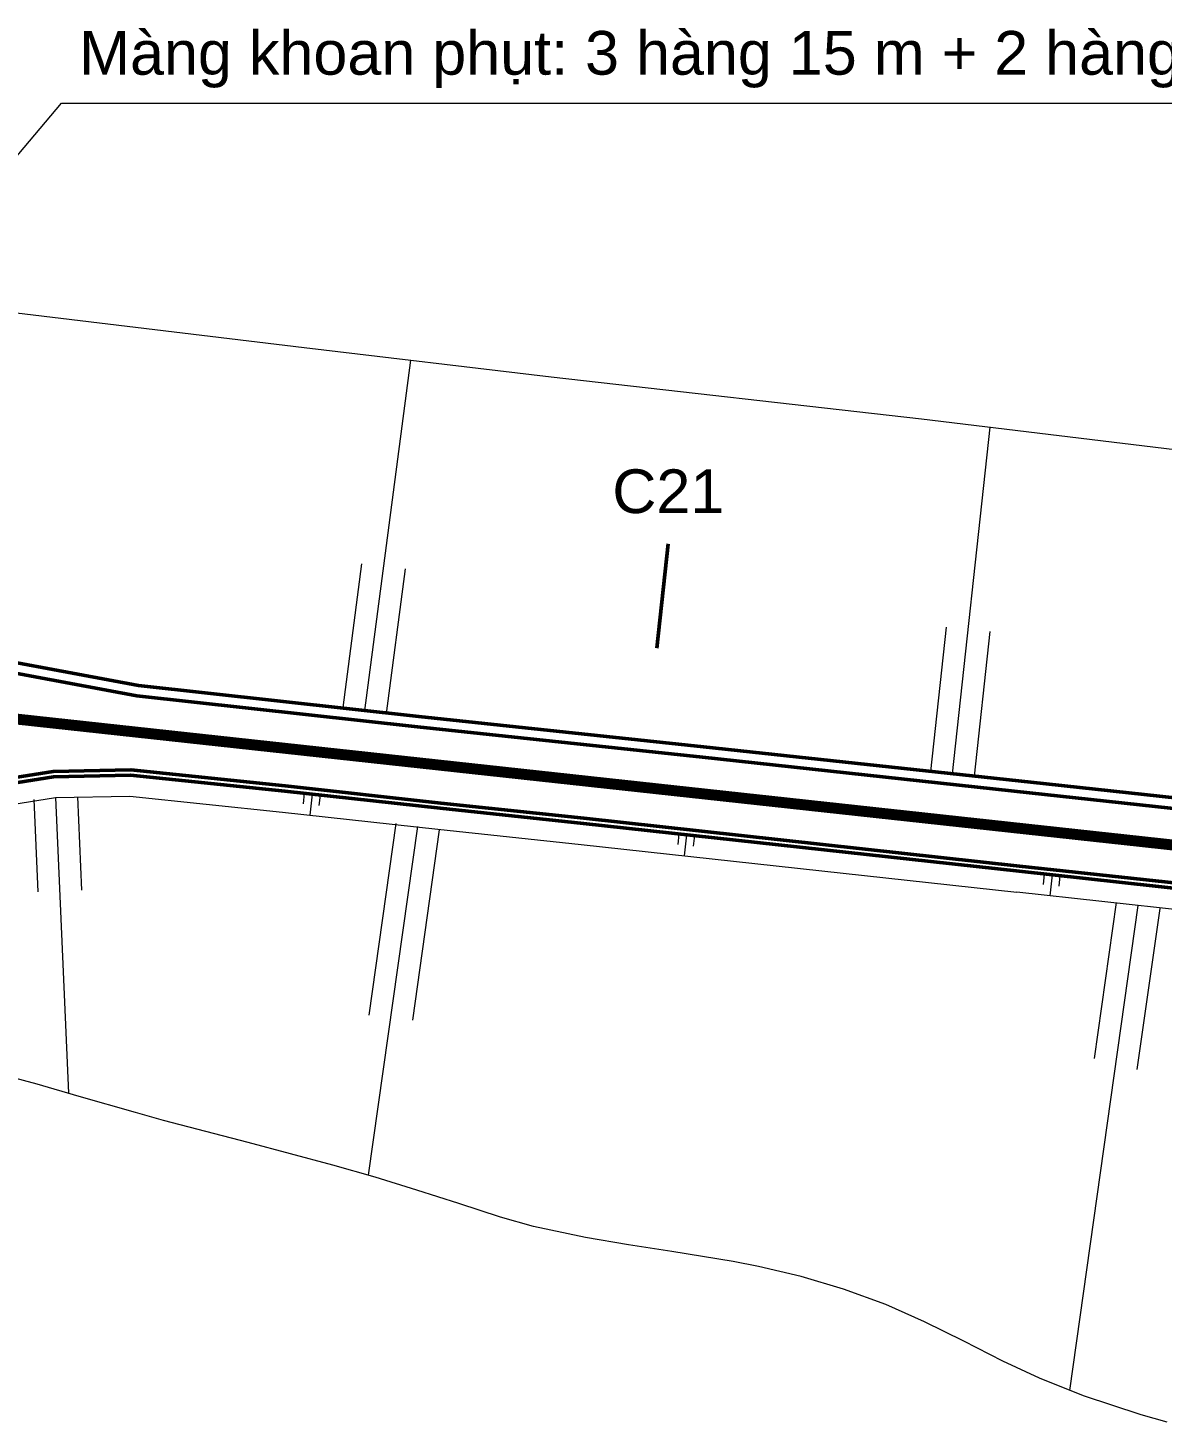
# Model space of a CAD drawing. Header units: millimetres. Extents: x 0 to 1189, y 0 to 841.
# Drawn here: x 339.4 to 404.3, y 210.3 to 290 of the extents above; entities that cross this region are included whole.
import ezdxf
from ezdxf.enums import TextEntityAlignment as Align

# ---------------------------------------------------------------- set-up
doc = ezdxf.new("R2010")
doc.units = ezdxf.units.MM
doc.linetypes.add('CENTER', pattern=[5.08, 3.175, -0.635, 0.635, -0.635])
for name, color, linetype, lineweight in [('CHU', 7, 'CONTINUOUS', 25), ('NET_CHINH', 7, 'CONTINUOUS', 50), ('NET_MANH', 8, 'CONTINUOUS', 18), ('SUA_CHUA', 1, 'CONTINUOUS', 50), ('TRUC', 1, 'CENTER', 18)]:
    doc.layers.add(name, color=color, linetype=linetype, lineweight=lineweight)
doc.styles.add('VN', font='arial.ttf')

msp = doc.modelspace()

# ---------------------------------------------------------------- linework, layer by layer
at = {"layer": 'NET_CHINH'}
msp.add_line((375.384, 254.514), (376.034, 260.479), dxfattribs=at)
for points in [[(568, 228.167), (557.5, 229.311), (543.4, 230.921), (534.01, 231.881), (519.08, 233.551), (514.16, 234.041), (494.94, 236.131), (476.27, 238.191), (454.37, 240.581), (435.93, 242.581), (418.13, 244.521), (396.76, 246.841), (378.04, 248.871), (361.77, 250.601), (345.74, 252.381), (333.89, 254.581), (328.07, 257.641), (325.59, 259.271), (321.69, 262.771), (319.66, 265.691), (315.8, 274.511), (313.45, 279.971)], [(568, 227.565), (557.43, 228.721), (543.34, 230.331), (533.95, 231.281), (519.01, 232.951), (514.1, 233.451), (494.88, 235.531), (476.2, 237.591), (454.31, 239.991), (435.86, 241.981), (418.07, 243.921), (396.69, 246.241), (377.98, 248.271), (361.7, 250.001), (345.65, 251.791), (333.69, 254.011), (327.77, 257.121), (325.22, 258.791), (321.24, 262.371), (319.13, 265.391), (315.25, 274.271), (312.89, 279.731)], [(307.61, 231.441), (311.79, 236.601), (314.3, 238.821), (317.06, 241.341), (319.37, 242.471), (326.3, 244.631), (331.07, 245.911), (333.96, 246.361), (340.86, 247.461), (345.3, 247.551), (354.13, 246.631)], [(307.84, 231.251), (312.01, 236.401), (314.5, 238.601), (317.23, 241.091), (319.48, 242.191), (326.38, 244.351), (331.13, 245.611), (334.01, 246.071), (340.89, 247.161), (345.29, 247.241), (354.1, 246.331), (362.99, 245.361), (371.18, 244.491), (396.09, 241.751), (405.8, 240.691), (416.57, 239.611)], [(416.6, 239.901), (405.83, 240.991), (396.12, 242.051), (371.21, 244.791), (363.02, 245.651), (354.13, 246.631)]]:
    msp.add_lwpolyline(points, dxfattribs=at)
at = {"layer": 'NET_MANH'}
for p, q in [((313.847, 253.168), (341.347, 285.668)), ((341.347, 285.668), (456.347, 285.668))]:
    msp.add_line(p, q, dxfattribs=at)
for points in [[(338.13, 273.761), (355.22, 271.691), (369.33, 270.011), (390.51, 267.621), (409.88, 265.271)], [(361.29, 270.971), (358.67, 250.941)], [(394.42, 267.151), (392.27, 247.331)], [(358.5, 259.321), (357.43, 251.111)], [(360.99, 259.051), (359.9, 250.781)], [(391.93, 255.711), (391.03, 247.461)], [(394.41, 255.451), (393.52, 247.191)], [(311.29, 233.601), (312.88, 235.561), (315.3, 237.701), (317.91, 240.081), (319.92, 241.071), (326.71, 243.191), (331.38, 244.441), (334.2, 244.881), (341, 245.961), (345.24, 246.041), (353.97, 245.141), (362.86, 244.161), (371.05, 243.291), (395.96, 240.551)], [(339.75, 245.851), (339.98, 240.571)], [(341, 245.961), (341.74, 229.061)], [(342.25, 246.001), (342.48, 240.681)], [(355.22, 246.211), (355.16, 245.611)], [(355.67, 246.161), (355.54, 244.961)], [(356.12, 246.111), (356.05, 245.511)], [(361.7, 244.311), (358.88, 224.381)], [(360.46, 244.481), (358.91, 233.521)], [(362.93, 244.131), (361.4, 233.241)], [(376.63, 243.891), (376.57, 243.291)], [(377.08, 243.841), (376.95, 242.641)], [(377.53, 243.791), (377.46, 243.191)], [(397.53, 241.591), (397.47, 240.991)], [(397.98, 241.541), (397.85, 240.351)], [(398.43, 241.491), (398.36, 240.901)], [(416.39, 238.421), (405.68, 239.491), (395.96, 240.551)], [(401.65, 239.971), (400.39, 231.041)], [(402.89, 239.801), (398.97, 212.061)], [(404.13, 239.621), (402.83, 230.421)], [(404.55, 210.261), (403.08, 210.671), (399.77, 211.761), (397.25, 212.771), (395.17, 213.751), (392.93, 214.881), (390.68, 215.991), (388.48, 216.981), (386.05, 217.871), (383.64, 218.581), (381.2, 219.161), (379.74, 219.451), (376.24, 220.021), (373.76, 220.401), (371.29, 220.811), (368.33, 221.451), (366.44, 221.981), (364.05, 222.751), (361.66, 223.531), (359.27, 224.271), (356.86, 224.951), (354.44, 225.601), (352.02, 226.241), (349.59, 226.871), (347.17, 227.511), (345.56, 227.961), (342.35, 228.881), (339.94, 229.581), (337.08, 230.351)]]:
    msp.add_lwpolyline(points, dxfattribs=at)
at = {"layer": 'SUA_CHUA', "const_width": 0.625}
msp.add_lwpolyline([(338.7, 250.462), (340.688, 250.245), (342.677, 250.029), (344.665, 249.812), (346.653, 249.596), (348.641, 249.379), (350.63, 249.163), (352.618, 248.946), (354.606, 248.73), (356.594, 248.513), (358.583, 248.297), (360.571, 248.08), (362.559, 247.864), (364.547, 247.647), (366.536, 247.431), (368.524, 247.214), (370.512, 246.998), (372.5, 246.781), (374.489, 246.565), (376.477, 246.348), (378.465, 246.132), (380.453, 245.915), (382.442, 245.699), (384.43, 245.482), (386.418, 245.266), (388.406, 245.049), (390.395, 244.833), (392.383, 244.616), (394.371, 244.4), (396.359, 244.183), (398.348, 243.967), (400.336, 243.75), (402.324, 243.534), (404.312, 243.317), (406.301, 243.1)], dxfattribs=at)
at = {"layer": 'TRUC'}
for points in [[(568, 225.492), (225.39, 262.801)], [(568, 225.492), (225.39, 262.801)], [(338.72, 250.46), (340.708, 250.243), (342.697, 250.027), (344.685, 249.81), (346.673, 249.594), (348.661, 249.377), (350.649, 249.161), (352.638, 248.944), (354.626, 248.728), (356.614, 248.511), (358.602, 248.295), (360.591, 248.078), (362.579, 247.862), (364.567, 247.645), (366.555, 247.429), (368.544, 247.212), (370.532, 246.996), (372.52, 246.779), (374.508, 246.563), (376.497, 246.346), (378.485, 246.13), (380.473, 245.913), (382.461, 245.696), (384.45, 245.48), (386.438, 245.263), (388.426, 245.047), (390.414, 244.83), (392.403, 244.614), (394.391, 244.397), (396.379, 244.181), (398.367, 243.964), (400.356, 243.748), (402.344, 243.531), (404.332, 243.315)]]:
    msp.add_lwpolyline(points, dxfattribs=at)

# ---------------------------------------------------------------- texts
at = {"layer": 'CHU', "style": 'VN'}
msp.add_text('Màng khoan phụt: 3 hàng 15 m + 2 hàng 35 m (BV-05)', height=2.5, dxfattribs=at).set_placement((342.347, 286.543), align=Align.BOTTOM_LEFT)
msp.add_text('C21', height=2.5, dxfattribs=at).set_placement((376.034, 261.479), align=Align.BOTTOM_CENTER)

doc.saveas('drawing.dxf')
